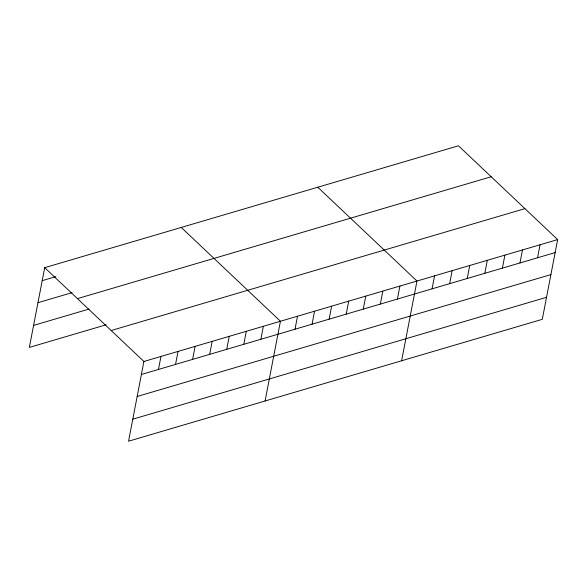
<?xml version="1.0" encoding="UTF-8"?>
<svg xmlns="http://www.w3.org/2000/svg" width="587" height="587" viewBox="0 0 587 587"><rect width="100%" height="100%" fill="white"/><g stroke="black" fill="none" stroke-linecap="round" stroke-linejoin="round"><path stroke-width="0.88" d="M44.707 267.672L143.903 361.475L128.546 441.211L542.293 319.328L557.65 239.591L458.454 145.789L44.707 267.672L29.35 347.409L106.152 324.787M158.468 369.436L160.97 356.441M175.535 364.41L178.037 351.415M192.602 359.383L195.104 346.389M209.669 354.357L212.171 341.363M226.736 349.331L229.238 336.336M243.803 344.298L246.305 331.303M260.87 339.271L263.372 326.277M265.082 400.987L280.439 321.25L181.244 227.448M295.004 329.219L297.506 316.224M312.071 324.193L314.573 311.198M329.138 319.159L331.64 306.165M346.205 314.133L348.707 301.138M363.272 309.107L365.774 296.112M380.339 304.081L382.841 291.086M397.406 299.054L399.908 286.06M401.618 360.77L416.975 281.026L317.78 187.231M432.061 288.841L434.563 275.846M449.642 283.66L452.144 270.666M467.223 278.48L469.732 265.485M484.811 273.307L487.313 260.305M502.391 268.127L504.901 255.132M519.979 262.947L522.481 249.952M537.56 257.766L540.069 244.772M42.205 280.667L55.853 276.646M37.964 302.694L72.098 292.634M77.44 298.629L491.187 176.746M33.591 325.389L89.063 309.048M111.17 330.518L524.917 208.634M143.903 361.475L557.65 239.591M141.401 374.469L555.148 252.586M137.16 396.489L550.907 274.606M132.787 419.184L546.534 297.301"/></g></svg>
